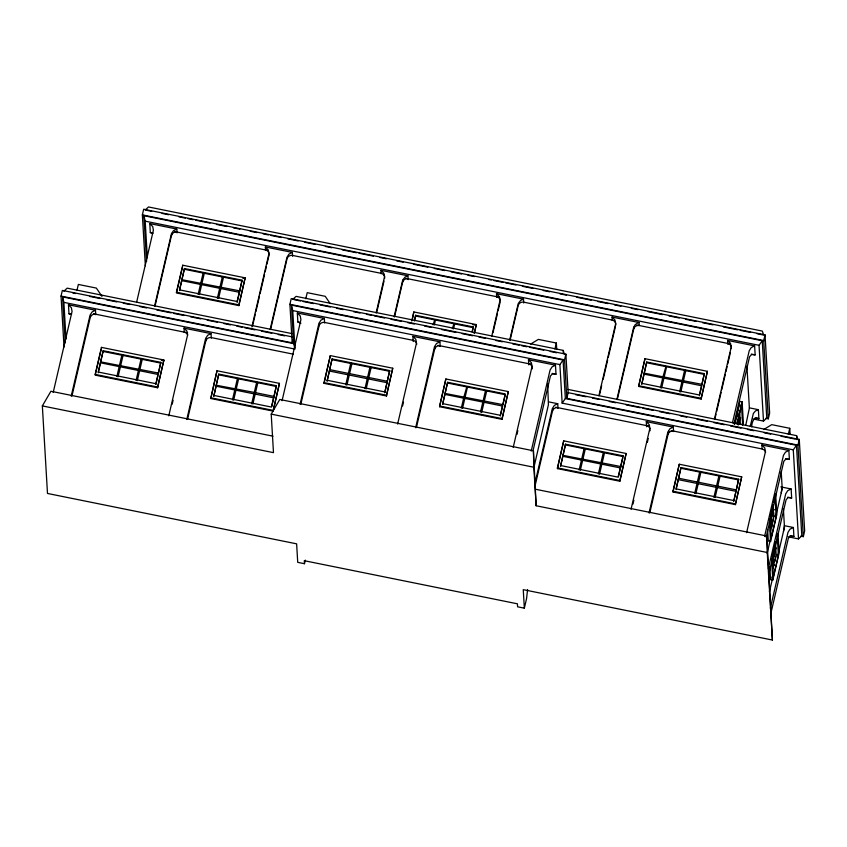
<?xml version="1.0" encoding="UTF-8"?>
<svg xmlns="http://www.w3.org/2000/svg" width="847" height="847" viewBox="0 0 847 847"><rect width="100%" height="100%" fill="white"/><g stroke="black" fill="none" stroke-linecap="round" stroke-linejoin="round"><path stroke-width="1.27" d="M527.586 589.523L526.559 598.638L524.346 608.167L517.591 606.801L517.411 603.805L304.295 560.703L304.465 563.71L297.721 562.344L296.63 543.838L47.485 493.452L42.35 405.914L50.905 391.261L272.999 436.173M271.76 406.56L273.93 396.894M332.056 358.927L327.143 381.002L332.056 358.927L389.684 370.584L384.771 392.659L389.684 370.584M736.043 491.334L736.371 489.905L678.743 478.259L678.415 479.677L736.043 491.334L733.724 501.276L738.648 479.211L681.009 467.555L676.054 488.878L733.682 500.524M781.22 492.912L782.12 487.141M783.486 531.429L784.386 525.669L793.385 527.49L793.914 536.49L790.06 535.706M64.033 347.09L61.037 296.09L62.36 290.405L292.204 336.873M53.202 392.468L72.059 311.452L71.381 307.736L68.459 304.772L68.988 313.782L71.561 314.301M76.929 290.532L78.348 284.444L96.357 288.086L101.968 296.365M71.212 396.11L90.068 315.095L92.09 311.929L95.478 310.235L95.743 314.735M71.963 396.025L90.714 315.444M95.16 374.395L101.449 347.386L163.884 360.007L157.637 387.767L95.203 375.136L95.16 374.395L157.595 387.015L157.637 387.767M95.51 373.855L101.195 349.419M139.607 370.721L158.22 374.49L160.824 362.368L103.186 350.711L98.22 372.034L155.859 383.691L155.901 384.443L157.923 375.729M98.273 372.786L103.186 350.711M145.356 265.789L142.36 214.905L143.683 209.22L765.032 334.861L769.637 413.145L768.314 418.831L765.72 418.312M118.082 376.788L123.037 355.465L122.423 355.094L121.841 355.221L116.875 376.544L117.468 376.417M136.621 302.284L153.381 230.257L152.714 226.551L149.792 223.587L150.311 232.586L152.884 233.116M136.092 380.43L141.047 359.107L141.64 358.98L142.254 359.35L137.288 380.674L136.674 380.303M154.641 305.926L171.39 233.899L173.413 230.733L176.801 229.05L177.034 232.904M155.022 306.138L171.983 233.274M176.43 292.215L182.719 265.217L245.154 277.837L238.907 305.598L176.472 292.967L176.43 292.215L238.865 304.846L238.907 305.598M176.769 291.686L182.454 267.25M155.859 383.691L160.824 362.368M220.876 288.552L239.489 292.321L242.083 280.198L184.455 268.541L179.49 289.865L237.128 301.511L237.171 302.263L239.193 293.56M179.532 290.616L184.455 268.541M157.595 387.015L163.884 360.007M168.775 415.835L187.621 334.819L186.943 331.103L184.021 328.138L184.254 332.003M172.206 404.178L173.106 400.324M199.352 294.618L204.307 273.295L203.693 272.925L203.111 273.052L198.145 294.375L198.738 294.248M186.785 419.477L205.63 338.461L207.653 335.296L211.041 333.602L211.305 338.112M187.526 419.392L206.276 338.811M217.361 298.26L222.316 276.937L222.909 276.81L223.523 277.181L218.558 298.504L217.944 298.133M273.21 411.134L210.776 398.514L217.012 370.753L279.446 383.373L273.507 409.853M210.776 398.514L217.012 370.753M218.748 374.078L213.836 396.152L218.748 374.078L276.387 385.734L274.11 396.438L255.498 392.669M237.128 301.511L242.083 280.198M238.865 304.846L245.154 277.837M232.449 399.911L237.404 378.598L237.996 378.461L238.61 378.842L233.645 400.155M251.887 326.931L268.954 253.634L268.277 249.918L265.355 246.953L265.556 250.331M252.575 325.862L255.275 314.29M255.868 311.717L259.457 296.281M260.061 293.708L264.55 274.417M265.153 271.845L266.35 266.71M266.943 264.137L269.039 255.127M251.654 403.797L256.62 382.484L257.202 382.346L257.816 382.717L252.861 404.04M270.204 329.292L286.964 257.276L288.975 254.111L292.363 252.417L292.596 256.281M270.585 329.504L287.048 258.769A4.711 4.457 -3.4 0 1 292.543 255.423L381.097 273.327A4.711 4.457 -3.4 0 1 384.602 278.504M61.037 296.09L292.173 342.823L289.907 304.306L291.23 298.62L565.881 354.152L568.146 392.68L566.823 398.365L797.948 445.099L803.327 536.649L800.743 536.13M276.387 385.734L271.421 407.058L213.793 395.401M279.446 383.373L273.158 410.382L210.723 397.762M292.173 342.823L292.967 339.414M282.072 400.684L300.929 319.668L300.251 315.952L297.329 312.988L297.858 321.998L300.431 322.516M305.799 298.747L307.217 292.66L325.227 296.302L330.139 303.544M300.082 404.326L318.938 323.31L320.949 320.145L324.348 318.451L324.613 322.951M300.833 404.241L319.584 323.66M324.03 382.611L330.319 355.602L392.754 368.223L386.507 395.983L324.073 383.363L324.03 382.611L386.465 395.231L386.507 395.983M324.073 383.363L330.319 355.602M346.042 383.522L350.711 363.437L351.293 363.31L351.907 363.681L349.599 373.633M304.465 563.71L305.301 560.132M349.26 375.052L346.952 385.004L345.745 384.76M376.132 313.009L384.591 276.418L383.839 273.285L380.917 270.32L381.118 273.697M376.82 311.94L384.009 281.066M364.962 388.646L369.917 367.323L370.51 367.196L371.124 367.566L366.158 388.889M394.151 316.651L402.706 280.082L405.057 277.054L407.936 275.783L408.159 279.648M394.533 316.863L403.108 280.008M386.465 395.231L392.754 368.223M411.748 320.949L413.844 311.95L476.279 324.57L474.532 333.04M412.394 319.128L413.844 311.95M414.416 320.293L415.581 315.275L473.219 326.931L473.261 327.683L415.633 316.026L415.581 315.275M414.469 321.002L415.633 316.026M397.635 424.051L416.491 343.035L415.813 339.319L412.891 336.354L413.198 341.5M402.579 405.967L403.468 402.103M433.082 324.761L434.829 319.658L435.443 320.028L434.278 325.004M415.655 427.693L434.5 346.677L436.523 343.511L439.911 341.817L440.175 346.328M416.396 427.608L435.146 347.026M452.287 328.647L454.034 323.543L454.648 323.914L453.494 328.89M439.593 405.978L445.882 378.969L508.316 391.589L502.08 419.35L439.635 406.729L439.593 405.978L502.027 418.598L502.08 419.35M439.635 406.729L445.882 378.969M442.663 403.617L447.618 382.293L505.257 393.95L500.291 415.274L442.663 403.617L442.706 404.368L447.618 382.293M472.054 331.95L473.219 326.931M472.393 331.41L472.975 328.922M474.182 333.58L476.279 324.57M461.319 408.127L463.627 398.185M463.955 396.756L466.856 386.677L467.48 387.058L462.515 408.37M491.705 336.375L500.164 299.785L499.402 296.651L496.48 293.687L496.681 297.064M492.986 332.733L497.475 313.443M498.078 310.87L500.164 301.871M481.721 412.256L484.039 402.314M484.368 400.885L486.686 390.933L486.072 390.562L485.49 390.7L480.524 412.013L481.107 411.886M509.714 340.018L518.269 303.448L520.619 300.42L523.499 299.15L523.721 303.014M510.095 340.229L518.184 305.513A4.711 4.457 -3.4 0 1 523.679 302.157L612.222 320.06A4.711 4.457 -3.4 0 1 615.737 325.237M500.333 416.025L502.652 406.073L445.014 394.416L445.173 393.453L502.98 404.654L505.299 394.702L447.661 383.045M502.027 418.598L508.316 391.589M513.208 447.428L532.064 366.402L531.387 362.696L528.464 359.731L528.761 364.877M516.945 434.479L517.835 430.615M531.217 451.07L550.074 370.044L552.085 366.878L555.473 365.184L556.003 374.194L552.149 373.411M554.933 349.133L556.352 343.035L538.343 339.393L530.656 344.094M533.059 450.636L550.423 376.047L552.488 373.781L556.003 374.194M534.065 466.813L548.411 404.76L547.681 383.924M534.976 483.15L552.329 408.561L554.351 405.395L557.739 403.712L558.004 408.212M534.817 486.93L552.975 408.921M566.823 398.365L564.557 359.837L565.881 354.152M557.421 467.862L563.71 440.853L626.145 453.484L619.898 481.244L557.464 468.613L557.421 467.862L619.856 480.493L619.898 481.244M557.464 468.613L563.71 440.853M565.489 444.94L560.534 466.252L565.447 444.188L623.085 455.834L623.127 456.586L565.489 444.94L565.447 444.188M579.136 470.021L584.102 448.698L584.684 448.571L585.298 448.942L580.343 470.265M598.882 395.75L615.642 323.734L614.964 320.028L612.053 317.064L612.243 320.441M599.57 394.681L601.666 385.681M603.17 379.255L607.659 359.954M608.252 357.392L615.43 326.519M603.308 452.584L598.353 473.907L598.935 473.78M599.549 474.151L604.514 452.827M616.902 399.392L633.651 327.376L635.197 324.676L637.886 322.834L639.062 322.527L639.21 325.1M617.283 399.615L634.244 326.741M638.691 385.692L644.98 358.683L707.414 371.314L701.168 399.064L638.733 386.444L638.691 385.692L701.125 398.312L701.168 399.064M638.733 386.444L644.98 358.683M623.085 455.834L618.119 477.157L560.481 465.511M618.448 476.67L622.831 457.835M646.716 362.018L641.793 384.083L646.716 362.018L704.344 373.665L701.898 384.824M619.856 480.493L626.145 453.484M631.036 509.312L649.882 428.286L649.204 424.58L646.282 421.615L646.589 426.761M632.974 504.081L633.874 500.228M647.341 442.346L648.241 438.492M660.406 387.852L662.725 377.9M663.053 376.481L665.954 366.402L666.568 366.772L661.613 388.095M649.046 512.954L667.891 431.928L669.913 428.762L673.301 427.079L673.566 431.578M649.787 512.869L668.781 431.218M680.819 391.97L685.784 370.658L685.17 370.287L684.577 370.414L679.622 391.738L680.205 391.6M672.984 491.228L679.273 464.23L741.707 476.85L735.471 504.611L673.037 491.98L672.984 491.228L735.418 503.859L735.471 504.611M673.037 491.98L679.273 464.23M676.097 489.63L681.009 467.555M704.344 373.665L699.389 394.988L641.751 383.331M699.431 395.74L701.75 385.787L644.112 374.13L644.26 373.178L702.078 384.369M701.125 398.312L707.414 371.314M695.906 493.632L700.871 472.308L700.257 471.938L699.664 472.065L694.709 493.388L695.292 493.261M714.455 419.117L731.215 347.101L730.538 343.395L727.615 340.43L727.838 344.284M714.836 419.339L716.033 414.194M716.636 411.621L721.125 392.33M721.718 389.758L725.318 374.321M725.911 371.748L727.107 366.613M727.711 364.041L730.4 352.458M715.112 497.517L720.077 476.194L719.463 475.823L718.881 475.95L713.915 497.274L715.112 497.517L714.497 497.147M732.464 422.759L749.224 350.743L751.236 347.577L754.624 345.894L755.153 354.893L751.3 354.11M734.01 423.627L749.574 356.746L751.638 354.48L755.153 354.893M734.487 424.474L739.876 401.33L742.12 401.785L743.348 422.6L742.745 425.173M734.878 423.807L738.965 406.221M738.171 417.391L739.336 412.415M737.038 423.648L742.12 401.785M737.134 424.241L741.506 405.427L739.262 404.972M738.256 425.046L739.992 417.582L740.754 417.931L740.024 417.984L738.573 424.199M768.314 418.831L763.719 340.547L765.032 334.861M745.773 425.194L749.373 408.095L746.916 366.116M750.273 426.105L753.385 413.41L755.492 410.943L758.372 409.673L758.901 418.683L755.037 417.899M736.668 488.666L738.648 479.211M751.818 426.962C751.458 423.193 753.841 415.813 758.901 418.683M735.418 503.859L741.707 476.85M746.599 532.678L765.455 451.663L764.777 447.947L761.855 444.982L762.078 448.846M764.608 536.32L783.464 455.305L785.476 452.139L788.864 450.445L789.393 459.455L785.54 458.672M788.324 434.384L789.743 428.296L771.733 424.654L764.047 429.344M774.719 497.57L775.619 493.706L776.847 514.521L770.558 541.529L768.303 541.074L767.615 529.364M770.336 517.422L773.258 504.876M773.84 502.366L775.005 497.348L776.138 516.564L771.172 537.887L770.039 518.671M766.154 537.178L783.814 461.308L785.878 459.032L789.393 459.455M770.272 523.361L773.491 509.502L774.253 509.852L773.523 509.905L772.072 516.119M770.294 523.764L771.204 519.857M770.368 531.207L773.883 516.109L773.66 512.382M772.199 524.357L773.692 517.919M767.149 553.356L771.342 535.346M775.534 517.348L782.215 488.645L781.22 471.747M768.367 568.411L785.72 493.822L787.742 490.657L791.13 488.963L791.659 497.972L787.795 497.189M797.948 445.099L799.272 439.413L568.146 392.68M776.985 536.087L777.578 533.515M775.81 542.144L772.305 557.188L773.438 576.405L778.393 555.081L777.271 535.876M768.716 574.414L786.08 499.825L788.144 497.56L791.659 497.972M771.956 564.367L775.757 548.02L776.519 548.38L775.778 548.422L773.756 557.125M773.131 559.793L773.163 553.176M772.919 568.485L776.148 554.626L775.852 549.661M777.959 533.525L779.102 553.038L772.824 580.047L770.569 579.592L771.162 577.019M774.761 561.582L775.958 556.447M769.415 591.873L772.411 579.009M773.004 576.447L773.904 572.583M778.097 554.584L784.47 527.162L783.401 508.983M770.325 608.22L787.985 532.34L789.997 529.174L793.385 527.49M771.278 611.65L788.335 538.343L790.399 536.077L793.914 536.49M803.327 536.649L804.65 530.963L799.272 439.413M42.35 405.914L273.475 452.647L271.22 414.13L279.775 399.477L533.419 450.773L536.13 505.754L767.255 552.498L772.4 640.036L523.255 589.66L524.346 608.167M562.154 403.119L565.351 398.556L796.476 445.3L793.279 449.852L562.154 403.119L559.888 364.602L563.086 360.039L291.432 305.111L293.697 343.628L294.745 348.001M763.496 421.086L759.039 345.301L762.247 340.738L766.779 418.026L763.496 421.086L753.131 418.99M63.896 291.209L67.178 288.149L291.855 333.58M292.755 299.425L296.048 296.365L563.202 350.383L564.409 354.353M788.144 536.807L798.509 538.904L801.802 535.844L796.476 445.3M736.615 416.343L737.525 415.782L736.943 414.924M739.643 411.578L740.384 411.526L739.622 411.176M150.311 232.586L152.767 233.147M68.988 313.782L71.444 314.332M297.858 321.998L300.939 323.226M151.698 211.327L145.218 210.024L148.5 206.964L762.353 331.082L763.571 335.052L757.08 333.739M162.073 213.423L168.553 214.736M178.918 216.832L185.398 218.145M187.992 218.674L193.18 219.722M195.773 220.241L210.035 223.121M216.514 224.434L226.89 226.53M233.37 227.843L239.849 229.156M250.214 231.252L256.705 232.565M263.184 233.878L268.372 234.926M270.955 235.445L281.331 237.541M287.811 238.854L298.186 240.95M304.666 242.263L315.031 244.36M325.407 246.456L331.886 247.769M342.262 249.865L356.523 252.745M359.107 253.274L373.368 256.154M379.848 257.467L386.338 258.78M396.703 260.876L403.183 262.178M413.558 264.285L427.82 267.165M434.299 268.478L444.664 270.574M451.155 271.887L461.52 273.983M467.999 275.286L474.489 276.598M488.74 279.489L491.334 280.008M493.928 280.537L503.002 282.369M505.595 282.887L515.971 284.984M522.451 286.297L532.816 288.393M543.192 290.489L549.671 291.802M560.047 293.898L566.527 295.211M576.892 297.308L591.153 300.187M597.633 301.5L608.008 303.597M614.488 304.909L620.967 306.222M631.343 308.319L637.823 309.631M648.188 311.728L662.449 314.608M668.929 315.92L679.305 318.017M685.784 319.33L696.16 321.426M702.639 322.739L713.005 324.835M723.38 326.931L737.642 329.811M740.236 330.341L750.601 332.437M142.36 214.905L763.719 340.547M763.74 341.045L143.895 215.71L145.197 221.173L147.346 257.763M145.197 221.173L759.039 345.301M149.792 223.587L176.801 229.05M265.355 246.953L292.363 252.417M380.917 270.32L407.936 275.783M496.48 293.687L523.499 299.15M612.053 317.064L639.062 322.527M727.615 340.43L754.624 345.894M174.726 231.591L267.779 250.416M405.861 278.335L498.915 297.149M636.986 325.068L730.04 343.882M242.644 278.07L245.196 278.589M472.499 324.549L476.321 325.322M184.498 269.293L242.136 280.939M646.759 362.76L704.397 374.416M294.057 299.679L300.526 300.992M303.11 301.511L313.454 303.607M319.922 304.92L330.277 307.006M336.746 308.319L343.215 309.621M353.559 311.717L360.028 313.019M366.497 314.332L371.664 315.38M374.258 315.899L384.602 317.996M391.07 319.298L401.425 321.394M407.894 322.707L414.352 324.009M424.707 326.106L431.176 327.408M441.52 329.504L455.75 332.384M462.218 333.686L472.573 335.783M479.031 337.085L485.5 338.398M495.855 340.494L502.324 341.796M512.668 343.893L519.137 345.195M521.72 345.724L526.898 346.772M529.491 347.291L543.71 350.171M550.179 351.473L556.648 352.786M239.817 290.892L181.999 279.701L181.851 280.664L219.669 288.308M289.907 304.306L564.557 359.837M291.432 305.111L292.744 310.574L559.888 364.602M297.329 312.988L324.348 318.451M412.891 336.354L439.911 341.817M528.464 359.731L555.473 365.184M749.373 407.852L758.372 409.673M437.888 345.354L530.942 364.168M766.779 418.026L768.282 418.333M568.041 389.429L796.593 435.644L797.8 439.614M72.927 293.03L75.51 293.56M89.718 296.429L100.041 298.515M106.5 299.827L116.833 301.913M123.291 303.215L129.739 304.518M140.073 306.614L146.531 307.916M156.864 310.002L171.062 312.882M173.646 313.401L183.979 315.486M190.427 316.799L200.76 318.885M207.219 320.187L217.552 322.273M224 323.586L230.458 324.888M236.916 326.19L242.083 327.238M244.667 327.757L254.989 329.854M261.448 331.156L271.781 333.242M278.24 334.544L284.687 335.857M575.716 394.702L586.039 396.788M592.498 398.101L598.956 399.403M609.289 401.489L615.737 402.791M626.071 404.887L640.279 407.756M642.852 408.275L653.185 410.372M659.644 411.674L669.977 413.76M680.3 415.845L686.758 417.158M697.092 419.244L707.414 421.33M713.873 422.642L724.206 424.728M730.665 426.03L740.987 428.127M747.446 429.429L753.904 430.731M764.238 432.817L770.685 434.13M781.019 436.216L795.227 439.085M65.261 342.823L62.572 296.895L293.697 343.628M62.572 296.895L63.874 302.358L293.708 348.837M68.459 304.772L95.478 310.235M184.021 328.138L211.041 333.602M548.729 401.891L557.739 403.712M646.282 421.615L673.301 427.079M761.855 444.982L788.864 450.445M332.098 359.679L389.736 371.335M93.456 313.771L187.642 332.807M293.411 354.194L211.274 337.593A4.711 4.457 -3.4 0 0 205.779 340.949M555.717 407.238L648.77 426.052M671.29 430.604L762.088 448.974A4.711 4.457 -3.4 0 1 765.603 452.457M329.779 369.631L387.418 381.288M329.451 371.05L387.09 382.706M327.09 380.25L384.729 391.907M161.375 360.24L163.926 360.758M780.839 486.887L791.13 488.963M103.228 351.463L160.866 363.119M218.791 374.829L276.429 386.486M681.052 468.306L738.69 479.953M158.548 373.072L100.74 361.87L100.581 362.834L138.41 370.478M254.301 392.426L216.303 385.237L216.154 386.2L273.782 397.857M271.22 414.13L533.864 467.237L536.13 505.754M773.883 516.109L776.138 516.564M535.685 489.291L766.81 536.024L772.4 640.036M776.148 554.626L778.393 555.081M775.376 541.625L776.138 541.974L775.407 542.016L775.778 548.422M773.83 564.578L774.412 565.436L773.502 565.997L772.898 555.791M796.593 435.644L796.815 439.572M793.279 449.852L798.509 538.904M789.743 428.296L790.103 434.299M773.216 504.696L773.523 509.905M771.183 519.455L772.157 526.919L771.236 527.48L770.95 522.514M770.495 514.87L770.876 521.276M769.415 522.017L770.558 541.529M771.596 559.232L772.824 580.047M769.807 566.579L770.569 579.592M741.506 405.427L742.639 424.633L740.384 424.178L739.791 413.982M737.303 421.128L737.472 423.923M563.202 350.383L563.35 352.955M563.086 360.039L565.351 398.556M556.352 343.035L556.701 349.038M292.744 310.574L295 349.102M182.719 265.217L182.761 265.958M143.863 215.202L146.584 261.554M101.449 347.386L101.492 348.138M63.874 302.358L66.024 339.033M766.81 536.024L767.255 552.498M533.419 450.773L533.864 467.237M496.66 296.694A4.711 4.457 -3.4 0 1 500.175 300.177M402.611 282.136A4.711 4.457 -3.4 0 1 408.106 278.79M265.524 249.96A4.711 4.457 -3.4 0 1 269.113 254.566M171.486 235.402A4.711 4.457 -3.4 0 1 176.981 232.046M727.785 343.427A4.711 4.457 -3.4 0 1 731.3 348.604M633.747 328.88A4.711 4.457 -3.4 0 1 639.241 325.523M90.216 317.572A4.711 4.457 -3.4 0 1 95.711 314.226M184.265 332.13A4.711 4.457 -3.4 0 1 187.632 335.063M319.086 325.788A4.711 4.457 -3.4 0 1 324.581 322.442L413.124 340.346A4.711 4.457 -3.4 0 1 416.724 344.39M434.649 349.165A4.711 4.457 -3.4 0 1 440.144 345.809M528.697 363.712A4.711 4.457 -3.4 0 1 532.202 368.89M668.039 434.416A4.711 4.457 -3.4 0 1 673.534 431.059M552.477 411.049A4.711 4.457 -3.4 0 1 557.972 407.693M650.115 430.212A4.711 4.457 -3.4 0 1 650.03 430.774M646.526 425.596A4.711 4.457 -3.4 0 1 650.041 429.08M563.001 455.347L562.842 456.311L620.48 467.957L620.809 466.538L563.001 455.347"/></g></svg>
